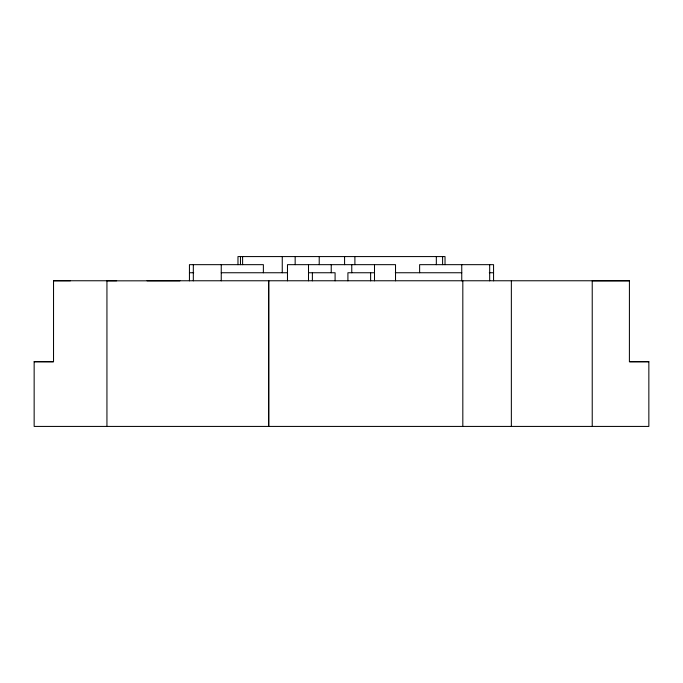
<?xml version="1.0" encoding="UTF-8"?>
<svg xmlns="http://www.w3.org/2000/svg" width="683" height="683" viewBox="0 0 683 683"><rect width="100%" height="100%" fill="white"/><g stroke="black" fill="none" stroke-linecap="round" stroke-linejoin="round"><path stroke-width="1.02" d="M116.639 280.764L53.539 280.756L53.53 361.759L34.15 361.717L34.15 426.423L648.85 426.423L648.85 361.717L629.675 361.717M106.941 426.423L106.941 280.841L179.919 280.807M511.354 426.423L511.354 280.841M592.229 426.423L592.229 280.841L629.419 280.798L629.402 361.742L648.85 361.717M629.41 280.764L147.058 280.773M189.439 272.748L193.707 272.748M221.249 272.748L287.475 272.748M308.503 272.748L335.088 272.748L335.088 280.841M374.497 272.748L347.912 272.748L347.912 280.841M395.303 272.748L461.751 272.748M489.293 272.748L493.561 272.748M70.46 280.756L53.539 280.756M34.15 361.717L53.325 361.717M493.561 280.841L493.561 264.663L419.627 264.663L419.627 272.748M489.677 264.663L489.677 280.841M462.818 280.841L462.826 426.423M461.751 264.663L461.751 280.841M445.026 264.663L445.026 256.577L237.974 256.577L237.974 264.663M442.601 256.577L442.601 264.663M436.326 256.577L436.326 264.663M395.525 280.841L395.525 264.663L287.475 264.663L287.475 280.841M374.497 264.663L374.497 280.841M370.621 272.748L370.621 280.841M354.895 256.577L354.895 264.663M351.762 264.663L351.762 272.748M344.582 256.577L344.582 264.663M331.238 264.663L331.238 272.748M319.217 256.577L319.217 264.663M312.379 272.748L312.379 280.841M308.503 264.663L308.503 280.841M295.158 256.577L295.158 264.663M282.258 256.577L282.258 272.748M263.373 272.748L263.373 264.663L189.439 264.663L189.439 280.841M242.602 256.577L242.602 264.663M240.467 256.577L240.467 264.663M221.249 264.663L221.249 280.841M193.323 264.663L193.323 280.841M268.709 280.841L268.709 426.423L268.709 280.841"/></g></svg>
